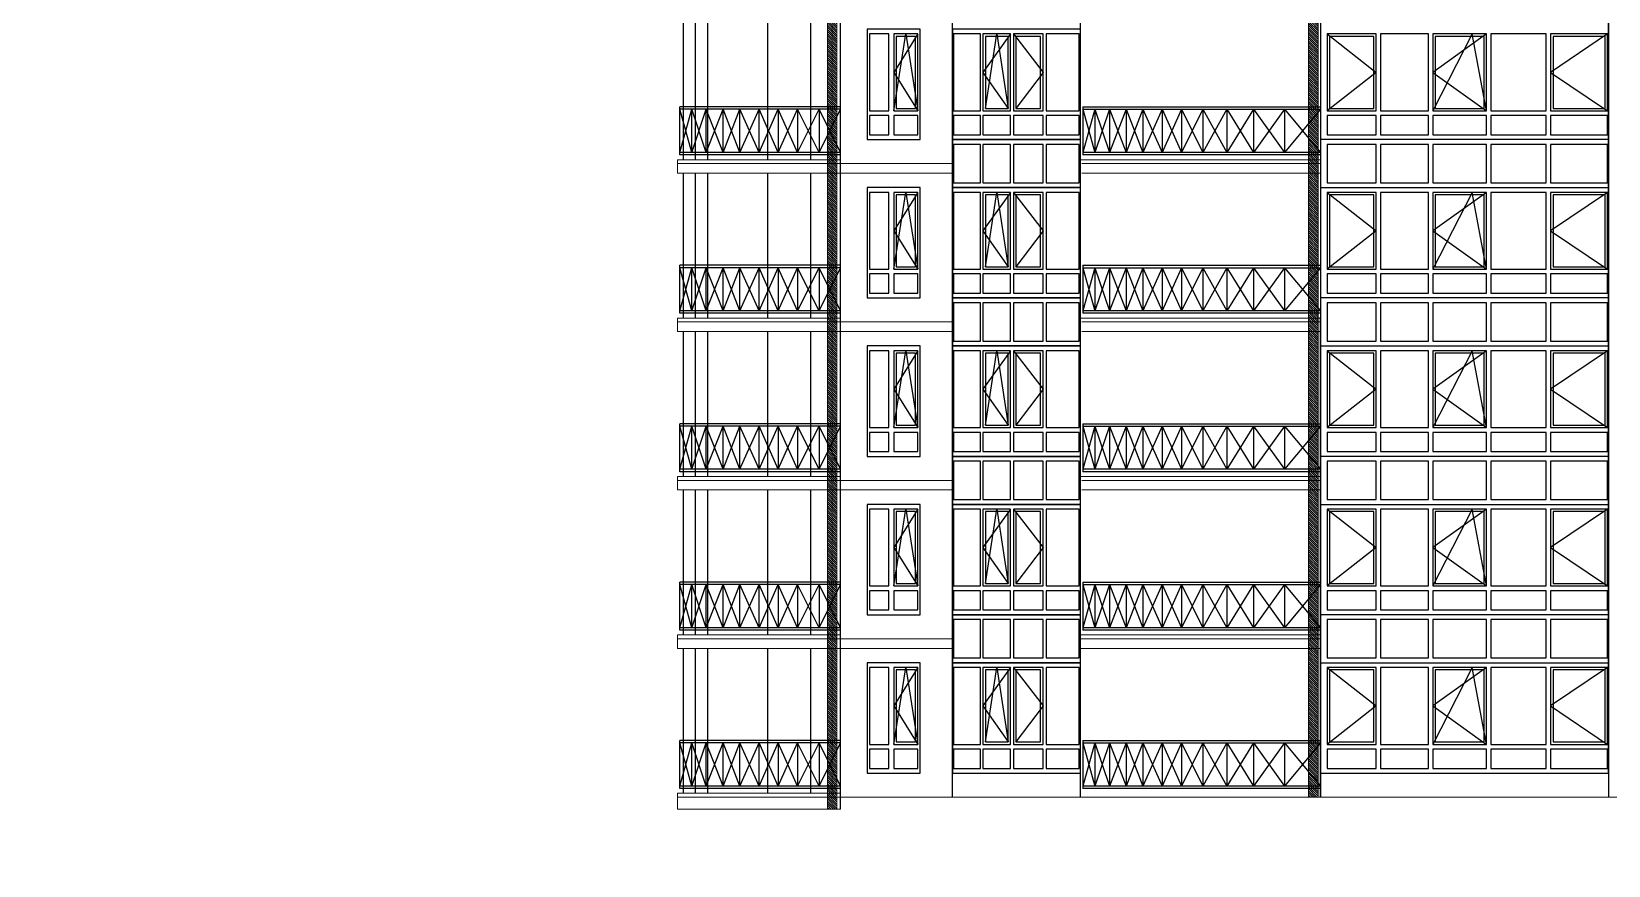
# Model space of a CAD drawing. Header units: inches. Extents: x -634 to 3638, y -6930911 to 5552.
# Drawn here: x 1374.98 to 1409.28, y 3473.01 to 3491.15 of the extents above; entities that cross this region are included whole.
import ezdxf

# ---------------------------------------------------------------- set-up
doc = ezdxf.new("R2010")
doc.units = ezdxf.units.IN
doc.header["$MEASUREMENT"] = 0
doc.linetypes.add('DASHED2', pattern=[9.525, 6.35, -3.175])
doc.layers.add('ELEV', color=134, linetype='Continuous', lineweight=18)
doc.layers.add('WALL_1', color=11, linetype='Continuous', lineweight=15)
for name, color, linetype in [('OGRAJDENIYE', 255, 'Continuous'), ('Okno', 150, 'Continuous'), ('WALL', 243, 'Continuous')]:
    doc.layers.add(name, color=color, linetype=linetype)
pattern_1 = [(135, (1559.49005, 3366.229043), (0.023439284, 0.023439284), [])]

msp = doc.modelspace()

# ---------------------------------------------------------------- hatches: boundary and pattern name
at = {"layer": 'ELEV', "linetype": 'Continuous'}
h = msp.add_hatch(dxfattribs=at)
h.set_pattern_fill('ANSI31', color=256, scale=0.01044, style=0)
h.set_pattern_definition([(45, (1262.311104, 3366.587935), (-0.02343928418428, 0.02343928418428), [])])
edge = h.paths.add_edge_path()
edge.add_ellipse((1445.78234, 3471.96182), major_axis=(0, 6932302.83262), ratio=0.00000001506, start_angle=89.999976115149, end_angle=270.000023884851)
edge.add_line((1445.67794, 3474.85168), (1445.67794, 3528.48347))
edge.add_line((1445.67794, 3528.48347), (1445.88675, 3528.48347))
edge.add_line((1445.88675, 3528.48347), (1445.88675, 3474.85168))
h = msp.add_hatch(dxfattribs=at)
h.set_pattern_fill('ANSI31', color=256, scale=0.01044, angle=180, style=0)
h.set_pattern_definition(pattern_1)
edge = h.paths.add_edge_path()
edge.add_line((1394.95169, 3523.10427), (1392.49852, 3522.56287))
edge.add_line((1392.49852, 3522.56287), (1392.49852, 3474.23178))
edge.add_line((1392.49852, 3474.23178), (1392.28971, 3474.23178))
edge.add_line((1392.28971, 3474.23178), (1392.28971, 3522.74717))
edge.add_line((1392.28971, 3522.74717), (1394.74289, 3523.28857))
h = msp.add_hatch(dxfattribs=at)
h.set_pattern_fill('ANSI31', color=256, scale=0.01044, angle=180, style=0)
h.set_pattern_definition(pattern_1)
h.paths.add_polyline_path([(1403.87613, 3522.86338), (1402.96474, 3522.57442), (1402.96474, 3474.49279), (1402.75593, 3474.49279), (1402.75593, 3522.72727), (1403.66732, 3523.01622)])

# ---------------------------------------------------------------- linework, layer by layer
at = {"layer": 'ELEV', "linetype": 'Continuous', "flags": 128}
for points in [[(1392.28971, 3474.23178, 0.02088, 0.02088, 0), (1392.28971, 3522.74717, 0, 0, 0)], [(1402.75593, 3522.72727, 0.02088, 0.02088, 0), (1402.75593, 3474.49279, 0, 0, 0)], [(1402.96474, 3522.57442, 0.02088, 0.02088, 0), (1402.96474, 3474.49279, 0, 0, 0)]]:
    msp.add_lwpolyline(points, format="xyseb", dxfattribs=at)
at = {"layer": 'ELEV', "linetype": 'Continuous', "const_width": 0.02088, "flags": 128}
msp.add_lwpolyline([(1392.49852, 3474.23178), (1392.49852, 3522.56287)], dxfattribs=at)
at = {"layer": 'OGRAJDENIYE', "color": 7, "linetype": 'Continuous'}
for p, q in [((1392.57787, 3489.50603), (1389.08043, 3489.50603)), ((1389.08043, 3488.462), (1389.08043, 3489.50603)), ((1392.57787, 3489.45383), (1389.08043, 3489.45383)), ((1389.34134, 3488.5142), (1389.08043, 3489.45383)), ((1389.08043, 3488.5142), (1389.34134, 3489.45383)), ((1389.65455, 3488.5142), (1389.34134, 3489.45383)), ((1389.34134, 3488.5142), (1389.65455, 3489.45383)), ((1389.34134, 3488.5142), (1389.34134, 3489.45383)), ((1390.01996, 3488.5142), (1389.65455, 3489.45383)), ((1389.65455, 3488.5142), (1390.01996, 3489.45383)), ((1389.65455, 3488.5142), (1389.65455, 3489.45383)), ((1390.38537, 3488.5142), (1390.01996, 3489.45383)), ((1390.01996, 3488.5142), (1390.38537, 3489.45383)), ((1390.01996, 3488.5142), (1390.01996, 3489.45383)), ((1390.80299, 3488.5142), (1390.38537, 3489.45383)), ((1390.38537, 3488.5142), (1390.80299, 3489.45383)), ((1390.38537, 3488.5142), (1390.38537, 3489.45383)), ((1391.2206, 3488.5142), (1390.80299, 3489.45383)), ((1390.80299, 3488.5142), (1391.2206, 3489.45383)), ((1390.80299, 3488.5142), (1390.80299, 3489.45383)), ((1391.63822, 3488.5142), (1391.2206, 3489.45383)), ((1391.2206, 3488.5142), (1391.63822, 3489.45383)), ((1391.2206, 3489.45383), (1391.2206, 3488.5142)), ((1392.10803, 3488.5142), (1391.63822, 3489.45383)), ((1391.63822, 3488.5142), (1392.10803, 3489.45383)), ((1391.63822, 3489.45383), (1391.63822, 3488.5142)), ((1392.10803, 3489.45383), (1392.10803, 3488.5142)), ((1392.10803, 3488.5142), (1392.57787, 3489.45383)), ((1392.57787, 3488.5142), (1392.10803, 3489.45383)), ((1392.57787, 3488.5142), (1389.08043, 3488.5142)), ((1392.57787, 3488.462), (1389.08043, 3488.462)), ((1392.57787, 3486.06071), (1389.08043, 3486.06071)), ((1389.08043, 3485.01668), (1389.08043, 3486.06071)), ((1392.57787, 3486.00851), (1389.08043, 3486.00851)), ((1389.34134, 3485.06888), (1389.08043, 3486.00851)), ((1389.08043, 3485.06888), (1389.34134, 3486.00851)), ((1389.65455, 3485.06888), (1389.34134, 3486.00851)), ((1389.34134, 3485.06888), (1389.65455, 3486.00851)), ((1389.34134, 3485.06888), (1389.34134, 3486.00851)), ((1390.01996, 3485.06888), (1389.65455, 3486.00851)), ((1389.65455, 3485.06888), (1390.01996, 3486.00851)), ((1389.65455, 3485.06888), (1389.65455, 3486.00851)), ((1390.38537, 3485.06888), (1390.01996, 3486.00851)), ((1390.01996, 3485.06888), (1390.38537, 3486.00851)), ((1390.01996, 3485.06888), (1390.01996, 3486.00851)), ((1390.80299, 3485.06888), (1390.38537, 3486.00851)), ((1390.38537, 3485.06888), (1390.80299, 3486.00851)), ((1390.38537, 3485.06888), (1390.38537, 3486.00851)), ((1391.2206, 3485.06888), (1390.80299, 3486.00851)), ((1390.80299, 3485.06888), (1391.2206, 3486.00851)), ((1390.80299, 3485.06888), (1390.80299, 3486.00851)), ((1391.63822, 3485.06888), (1391.2206, 3486.00851)), ((1391.2206, 3485.06888), (1391.63822, 3486.00851)), ((1391.2206, 3486.00851), (1391.2206, 3485.06888)), ((1392.10803, 3485.06888), (1391.63822, 3486.00851)), ((1391.63822, 3485.06888), (1392.10803, 3486.00851)), ((1391.63822, 3486.00851), (1391.63822, 3485.06888)), ((1392.10803, 3486.00851), (1392.10803, 3485.06888)), ((1392.10803, 3485.06888), (1392.57787, 3486.00851)), ((1392.57787, 3485.06888), (1392.10803, 3486.00851)), ((1392.57787, 3485.06888), (1389.08043, 3485.06888)), ((1392.57787, 3485.01668), (1389.08043, 3485.01668)), ((1392.57787, 3482.61539), (1389.08043, 3482.61539)), ((1389.08043, 3481.57136), (1389.08043, 3482.61539)), ((1392.57787, 3482.56319), (1389.08043, 3482.56319)), ((1389.34134, 3481.62356), (1389.08043, 3482.56319)), ((1389.08043, 3481.62356), (1389.34134, 3482.56319)), ((1389.65455, 3481.62356), (1389.34134, 3482.56319)), ((1389.34134, 3481.62356), (1389.65455, 3482.56319)), ((1389.34134, 3481.62356), (1389.34134, 3482.56319)), ((1390.01996, 3481.62356), (1389.65455, 3482.56319)), ((1389.65455, 3481.62356), (1390.01996, 3482.56319)), ((1389.65455, 3481.62356), (1389.65455, 3482.56319)), ((1390.38537, 3481.62356), (1390.01996, 3482.56319)), ((1390.01996, 3481.62356), (1390.38537, 3482.56319)), ((1390.01996, 3481.62356), (1390.01996, 3482.56319)), ((1390.80299, 3481.62356), (1390.38537, 3482.56319)), ((1390.38537, 3481.62356), (1390.80299, 3482.56319)), ((1390.38537, 3481.62356), (1390.38537, 3482.56319)), ((1391.2206, 3481.62356), (1390.80299, 3482.56319)), ((1390.80299, 3481.62356), (1391.2206, 3482.56319)), ((1390.80299, 3481.62356), (1390.80299, 3482.56319)), ((1391.63822, 3481.62356), (1391.2206, 3482.56319)), ((1391.2206, 3481.62356), (1391.63822, 3482.56319)), ((1391.2206, 3482.56319), (1391.2206, 3481.62356)), ((1392.10803, 3481.62356), (1391.63822, 3482.56319)), ((1391.63822, 3481.62356), (1392.10803, 3482.56319)), ((1391.63822, 3482.56319), (1391.63822, 3481.62356)), ((1392.10803, 3482.56319), (1392.10803, 3481.62356)), ((1392.10803, 3481.62356), (1392.57787, 3482.56319)), ((1392.57787, 3481.62356), (1392.10803, 3482.56319)), ((1392.57787, 3481.62356), (1389.08043, 3481.62356)), ((1392.57787, 3481.57136), (1389.08043, 3481.57136)), ((1392.57787, 3479.17007), (1389.08043, 3479.17007)), ((1389.08043, 3478.12604), (1389.08043, 3479.17007)), ((1392.57787, 3479.11787), (1389.08043, 3479.11787)), ((1389.34134, 3478.17824), (1389.08043, 3479.11787)), ((1389.08043, 3478.17824), (1389.34134, 3479.11787)), ((1389.65455, 3478.17824), (1389.34134, 3479.11787)), ((1389.34134, 3478.17824), (1389.65455, 3479.11787)), ((1389.34134, 3478.17824), (1389.34134, 3479.11787)), ((1390.01996, 3478.17824), (1389.65455, 3479.11787)), ((1389.65455, 3478.17824), (1390.01996, 3479.11787)), ((1389.65455, 3478.17824), (1389.65455, 3479.11787)), ((1390.38537, 3478.17824), (1390.01996, 3479.11787)), ((1390.01996, 3478.17824), (1390.38537, 3479.11787)), ((1390.01996, 3478.17824), (1390.01996, 3479.11787)), ((1390.80299, 3478.17824), (1390.38537, 3479.11787)), ((1390.38537, 3478.17824), (1390.80299, 3479.11787)), ((1390.38537, 3478.17824), (1390.38537, 3479.11787)), ((1391.2206, 3478.17824), (1390.80299, 3479.11787)), ((1390.80299, 3478.17824), (1391.2206, 3479.11787)), ((1390.80299, 3478.17824), (1390.80299, 3479.11787)), ((1391.63822, 3478.17824), (1391.2206, 3479.11787)), ((1391.2206, 3478.17824), (1391.63822, 3479.11787)), ((1391.2206, 3479.11787), (1391.2206, 3478.17824)), ((1392.10803, 3478.17824), (1391.63822, 3479.11787)), ((1391.63822, 3478.17824), (1392.10803, 3479.11787)), ((1391.63822, 3479.11787), (1391.63822, 3478.17824)), ((1392.10803, 3479.11787), (1392.10803, 3478.17824)), ((1392.10803, 3478.17824), (1392.57787, 3479.11787)), ((1392.57787, 3478.17824), (1392.10803, 3479.11787)), ((1392.57787, 3478.17824), (1389.08043, 3478.17824)), ((1392.57787, 3478.12604), (1389.08043, 3478.12604)), ((1392.57787, 3475.72475), (1389.08043, 3475.72475)), ((1389.08043, 3474.68072), (1389.08043, 3475.72475)), ((1392.57787, 3475.67255), (1389.08043, 3475.67255)), ((1389.34134, 3474.73292), (1389.08043, 3475.67255)), ((1389.08043, 3474.73292), (1389.34134, 3475.67255)), ((1389.65455, 3474.73292), (1389.34134, 3475.67255)), ((1389.34134, 3474.73292), (1389.65455, 3475.67255)), ((1389.34134, 3474.73292), (1389.34134, 3475.67255)), ((1390.01996, 3474.73292), (1389.65455, 3475.67255)), ((1389.65455, 3474.73292), (1390.01996, 3475.67255)), ((1389.65455, 3474.73292), (1389.65455, 3475.67255)), ((1390.38537, 3474.73292), (1390.01996, 3475.67255)), ((1390.01996, 3474.73292), (1390.38537, 3475.67255)), ((1390.01996, 3474.73292), (1390.01996, 3475.67255)), ((1390.80299, 3474.73292), (1390.38537, 3475.67255)), ((1390.38537, 3474.73292), (1390.80299, 3475.67255)), ((1390.38537, 3474.73292), (1390.38537, 3475.67255)), ((1391.2206, 3474.73292), (1390.80299, 3475.67255)), ((1390.80299, 3474.73292), (1391.2206, 3475.67255)), ((1390.80299, 3474.73292), (1390.80299, 3475.67255)), ((1391.63822, 3474.73292), (1391.2206, 3475.67255)), ((1391.2206, 3474.73292), (1391.63822, 3475.67255)), ((1391.2206, 3475.67255), (1391.2206, 3474.73292)), ((1392.10803, 3474.73292), (1391.63822, 3475.67255)), ((1391.63822, 3474.73292), (1392.10803, 3475.67255)), ((1391.63822, 3475.67255), (1391.63822, 3474.73292)), ((1392.10803, 3475.67255), (1392.10803, 3474.73292)), ((1392.10803, 3474.73292), (1392.57787, 3475.67255)), ((1392.57787, 3474.73292), (1392.10803, 3475.67255)), ((1392.57787, 3474.73292), (1389.08043, 3474.73292)), ((1392.57787, 3474.68072), (1389.08043, 3474.68072))]:
    msp.add_line(p, q, dxfattribs=at)
at = {"layer": 'OGRAJDENIYE', "color": 7}
for p, q in [((1397.85026, 3489.50603), (1403.01824, 3489.50603)), ((1397.85026, 3489.50603), (1397.85026, 3488.462)), ((1397.85026, 3489.45383), (1403.01824, 3489.45383)), ((1397.85026, 3489.45383), (1398.11127, 3488.5142)), ((1398.11127, 3489.45383), (1397.85026, 3488.5142)), ((1398.11127, 3489.45383), (1398.11127, 3488.5142)), ((1398.11127, 3489.45383), (1398.42448, 3488.5142)), ((1398.42448, 3489.45383), (1398.11127, 3488.5142)), ((1398.42448, 3489.45383), (1398.42448, 3488.52233)), ((1398.42448, 3489.45383), (1398.78989, 3488.5142)), ((1398.78989, 3489.45383), (1398.42448, 3488.5142)), ((1398.78989, 3489.45383), (1398.78989, 3488.5142)), ((1398.78989, 3489.45383), (1399.1553, 3488.5142)), ((1399.1553, 3489.45383), (1398.78989, 3488.5142)), ((1399.1553, 3489.45383), (1399.1553, 3488.5142)), ((1399.1553, 3489.45383), (1399.57292, 3488.5142)), ((1399.57292, 3489.45383), (1399.1553, 3488.5142)), ((1399.57292, 3489.45383), (1399.57292, 3488.5142)), ((1399.57292, 3489.45383), (1399.99053, 3488.51437)), ((1399.99053, 3489.45383), (1399.57292, 3488.5142)), ((1400.46035, 3489.45383), (1399.99036, 3488.51477)), ((1399.99053, 3489.45383), (1399.99053, 3488.5142)), ((1399.99053, 3489.45383), (1400.46035, 3488.5142)), ((1400.46035, 3489.45383), (1400.46035, 3488.5142)), ((1400.46035, 3489.45383), (1400.98237, 3488.5142)), ((1400.98237, 3489.45383), (1400.46035, 3488.5142)), ((1400.98236, 3489.45381), (1401.55659, 3488.5142)), ((1400.98237, 3489.45383), (1400.98237, 3488.5142)), ((1401.55659, 3489.45383), (1400.98237, 3488.5142)), ((1401.55659, 3489.45383), (1401.55659, 3488.5142)), ((1401.55659, 3489.45383), (1402.23521, 3488.5142)), ((1402.23521, 3489.45383), (1401.55659, 3488.5142)), ((1402.23521, 3489.45383), (1402.23521, 3488.5142)), ((1402.23521, 3489.45383), (1403.01824, 3488.5142)), ((1403.01824, 3489.45383), (1402.23521, 3488.5142)), ((1403.01824, 3488.5142), (1397.85026, 3488.5142)), ((1403.01824, 3488.462), (1397.85026, 3488.462)), ((1397.85026, 3486.06071), (1403.01824, 3486.06071)), ((1397.85026, 3486.06071), (1397.85026, 3485.01668)), ((1397.85026, 3486.00851), (1403.01824, 3486.00851)), ((1397.85026, 3486.00851), (1398.11127, 3485.06888)), ((1398.11127, 3486.00851), (1397.85026, 3485.06888)), ((1398.11127, 3486.00851), (1398.11127, 3485.06888)), ((1398.11127, 3486.00851), (1398.42448, 3485.06888)), ((1398.42448, 3486.00851), (1398.11127, 3485.06888)), ((1398.42448, 3486.00851), (1398.42448, 3485.07701)), ((1398.42448, 3486.00851), (1398.78989, 3485.06888)), ((1398.78989, 3486.00851), (1398.42448, 3485.06888)), ((1398.78989, 3486.00851), (1398.78989, 3485.06888)), ((1398.78989, 3486.00851), (1399.1553, 3485.06888)), ((1399.1553, 3486.00851), (1398.78989, 3485.06888)), ((1399.1553, 3486.00851), (1399.1553, 3485.06888)), ((1399.1553, 3486.00851), (1399.57292, 3485.06888)), ((1399.57292, 3486.00851), (1399.1553, 3485.06888)), ((1399.57292, 3486.00851), (1399.57292, 3485.06888)), ((1399.57292, 3486.00851), (1399.99053, 3485.06905)), ((1399.99053, 3486.00851), (1399.57292, 3485.06888)), ((1400.46035, 3486.00851), (1399.99036, 3485.06945)), ((1399.99053, 3486.00851), (1399.99053, 3485.06888)), ((1399.99053, 3486.00851), (1400.46035, 3485.06888)), ((1400.46035, 3486.00851), (1400.46035, 3485.06888)), ((1400.46035, 3486.00851), (1400.98237, 3485.06888)), ((1400.98237, 3486.00851), (1400.46035, 3485.06888)), ((1400.98236, 3486.00849), (1401.55659, 3485.06888)), ((1400.98237, 3486.00851), (1400.98237, 3485.06888)), ((1401.55659, 3486.00851), (1400.98237, 3485.06888)), ((1401.55659, 3486.00851), (1401.55659, 3485.06888)), ((1401.55659, 3486.00851), (1402.23521, 3485.06888)), ((1402.23521, 3486.00851), (1401.55659, 3485.06888)), ((1402.23521, 3486.00851), (1402.23521, 3485.06888)), ((1402.23521, 3486.00851), (1403.01824, 3485.06888)), ((1403.01824, 3486.00851), (1402.23521, 3485.06888)), ((1403.01824, 3485.06888), (1397.85026, 3485.06888)), ((1403.01824, 3485.01668), (1397.85026, 3485.01668)), ((1397.85026, 3482.61539), (1403.01824, 3482.61539)), ((1397.85026, 3482.61539), (1397.85026, 3481.57136)), ((1397.85026, 3482.56319), (1403.01824, 3482.56319)), ((1397.85026, 3482.56319), (1398.11127, 3481.62356)), ((1398.11127, 3482.56319), (1397.85026, 3481.62356)), ((1398.11127, 3482.56319), (1398.11127, 3481.62356)), ((1398.11127, 3482.56319), (1398.42448, 3481.62356)), ((1398.42448, 3482.56319), (1398.11127, 3481.62356)), ((1398.42448, 3482.56319), (1398.42448, 3481.63169)), ((1398.42448, 3482.56319), (1398.78989, 3481.62356)), ((1398.78989, 3482.56319), (1398.42448, 3481.62356)), ((1398.78989, 3482.56319), (1398.78989, 3481.62356)), ((1398.78989, 3482.56319), (1399.1553, 3481.62356)), ((1399.1553, 3482.56319), (1398.78989, 3481.62356)), ((1399.1553, 3482.56319), (1399.1553, 3481.62356)), ((1399.1553, 3482.56319), (1399.57292, 3481.62356)), ((1399.57292, 3482.56319), (1399.1553, 3481.62356)), ((1399.57292, 3482.56319), (1399.57292, 3481.62356)), ((1399.57292, 3482.56319), (1399.99053, 3481.62373)), ((1399.99053, 3482.56319), (1399.57292, 3481.62356)), ((1400.46035, 3482.56319), (1399.99036, 3481.62413)), ((1399.99053, 3482.56319), (1399.99053, 3481.62356)), ((1399.99053, 3482.56319), (1400.46035, 3481.62356)), ((1400.46035, 3482.56319), (1400.46035, 3481.62356)), ((1400.46035, 3482.56319), (1400.98237, 3481.62356)), ((1400.98237, 3482.56319), (1400.46035, 3481.62356)), ((1400.98236, 3482.56317), (1401.55659, 3481.62356)), ((1400.98237, 3482.56319), (1400.98237, 3481.62356)), ((1401.55659, 3482.56319), (1400.98237, 3481.62356)), ((1401.55659, 3482.56319), (1401.55659, 3481.62356)), ((1401.55659, 3482.56319), (1402.23521, 3481.62356)), ((1402.23521, 3482.56319), (1401.55659, 3481.62356)), ((1402.23521, 3482.56319), (1402.23521, 3481.62356)), ((1402.23521, 3482.56319), (1403.01824, 3481.62356)), ((1403.01824, 3482.56319), (1402.23521, 3481.62356)), ((1403.01824, 3481.62356), (1397.85026, 3481.62356)), ((1403.01824, 3481.57136), (1397.85026, 3481.57136)), ((1397.85026, 3479.17007), (1403.01824, 3479.17007)), ((1397.85026, 3479.17007), (1397.85026, 3478.12604)), ((1397.85026, 3479.11787), (1403.01824, 3479.11787)), ((1397.85026, 3479.11787), (1398.11127, 3478.17824)), ((1398.11127, 3479.11787), (1397.85026, 3478.17824)), ((1398.11127, 3479.11787), (1398.11127, 3478.17824)), ((1398.11127, 3479.11787), (1398.42448, 3478.17824)), ((1398.42448, 3479.11787), (1398.11127, 3478.17824)), ((1398.42448, 3479.11787), (1398.42448, 3478.18637)), ((1398.42448, 3479.11787), (1398.78989, 3478.17824)), ((1398.78989, 3479.11787), (1398.42448, 3478.17824)), ((1398.78989, 3479.11787), (1398.78989, 3478.17824)), ((1398.78989, 3479.11787), (1399.1553, 3478.17824)), ((1399.1553, 3479.11787), (1398.78989, 3478.17824)), ((1399.1553, 3479.11787), (1399.1553, 3478.17824)), ((1399.1553, 3479.11787), (1399.57292, 3478.17824)), ((1399.57292, 3479.11787), (1399.1553, 3478.17824)), ((1399.57292, 3479.11787), (1399.57292, 3478.17824)), ((1399.57292, 3479.11787), (1399.99053, 3478.17841)), ((1399.99053, 3479.11787), (1399.57292, 3478.17824)), ((1400.46035, 3479.11787), (1399.99036, 3478.17881)), ((1399.99053, 3479.11787), (1399.99053, 3478.17824)), ((1399.99053, 3479.11787), (1400.46035, 3478.17824)), ((1400.46035, 3479.11787), (1400.46035, 3478.17824)), ((1400.46035, 3479.11787), (1400.98237, 3478.17824)), ((1400.98237, 3479.11787), (1400.46035, 3478.17824)), ((1400.98236, 3479.11785), (1401.55659, 3478.17824)), ((1400.98237, 3479.11787), (1400.98237, 3478.17824)), ((1401.55659, 3479.11787), (1400.98237, 3478.17824)), ((1401.55659, 3479.11787), (1401.55659, 3478.17824)), ((1401.55659, 3479.11787), (1402.23521, 3478.17824)), ((1402.23521, 3479.11787), (1401.55659, 3478.17824)), ((1402.23521, 3479.11787), (1402.23521, 3478.17824)), ((1402.23521, 3479.11787), (1403.01824, 3478.17824)), ((1403.01824, 3479.11787), (1402.23521, 3478.17824)), ((1403.01824, 3478.17824), (1397.85026, 3478.17824)), ((1403.01824, 3478.12604), (1397.85026, 3478.12604)), ((1397.85026, 3475.72475), (1403.01824, 3475.72475)), ((1397.85026, 3475.72475), (1397.85026, 3474.68072)), ((1397.85026, 3475.67255), (1403.01824, 3475.67255)), ((1397.85026, 3475.67255), (1398.11127, 3474.73292)), ((1398.11127, 3475.67255), (1397.85026, 3474.73292)), ((1398.11127, 3475.67255), (1398.11127, 3474.73292)), ((1398.11127, 3475.67255), (1398.42448, 3474.73292)), ((1398.42448, 3475.67255), (1398.11127, 3474.73292)), ((1398.42448, 3475.67255), (1398.42448, 3474.74105)), ((1398.42448, 3475.67255), (1398.78989, 3474.73292)), ((1398.78989, 3475.67255), (1398.42448, 3474.73292)), ((1398.78989, 3475.67255), (1398.78989, 3474.73292)), ((1398.78989, 3475.67255), (1399.1553, 3474.73292)), ((1399.1553, 3475.67255), (1398.78989, 3474.73292)), ((1399.1553, 3475.67255), (1399.1553, 3474.73292)), ((1399.1553, 3475.67255), (1399.57292, 3474.73292)), ((1399.57292, 3475.67255), (1399.1553, 3474.73292)), ((1399.57292, 3475.67255), (1399.57292, 3474.73292)), ((1399.57292, 3475.67255), (1399.99053, 3474.73309)), ((1399.99053, 3475.67255), (1399.57292, 3474.73292)), ((1400.46035, 3475.67255), (1399.99036, 3474.73349)), ((1399.99053, 3475.67255), (1399.99053, 3474.73292)), ((1399.99053, 3475.67255), (1400.46035, 3474.73292)), ((1400.46035, 3475.67255), (1400.46035, 3474.73292)), ((1400.46035, 3475.67255), (1400.98237, 3474.73292)), ((1400.98237, 3475.67255), (1400.46035, 3474.73292)), ((1400.98236, 3475.67253), (1401.55659, 3474.73292)), ((1400.98237, 3475.67255), (1400.98237, 3474.73292)), ((1401.55659, 3475.67255), (1400.98237, 3474.73292)), ((1401.55659, 3475.67255), (1401.55659, 3474.73292)), ((1401.55659, 3475.67255), (1402.23521, 3474.73292)), ((1402.23521, 3475.67255), (1401.55659, 3474.73292)), ((1402.23521, 3475.67255), (1402.23521, 3474.73292)), ((1402.23521, 3475.67255), (1403.01824, 3474.73292)), ((1403.01824, 3475.67255), (1402.23521, 3474.73292)), ((1403.01824, 3474.73292), (1397.85026, 3474.73292)), ((1403.01824, 3474.68072), (1397.85026, 3474.68072))]:
    msp.add_line(p, q, dxfattribs=at)
at = {"layer": 'Okno', "color": 7, "linetype": 'DASHED2', "ltscale": 0.4}
for p, q in [((1393.73153, 3489.42251), (1393.99515, 3491.09297)), ((1394.25877, 3491.09297), (1393.73153, 3490.25774)), ((1393.99515, 3491.09297), (1394.25877, 3489.42251)), ((1396.27597, 3491.09297), (1395.6749, 3490.25774)), ((1395.73026, 3489.47471), (1395.97543, 3491.09297)), ((1395.97543, 3491.09297), (1396.22061, 3489.47471)), ((1396.33691, 3491.09297), (1396.98099, 3490.25774)), ((1403.16243, 3491.09297), (1404.23126, 3490.25774)), ((1406.31614, 3491.09297), (1405.46125, 3489.42251)), ((1406.62793, 3491.09297), (1405.46125, 3490.25774)), ((1406.62793, 3489.42251), (1406.31614, 3491.09297)), ((1409.26045, 3491.09297), (1408.02377, 3490.25774)), ((1393.73153, 3490.25774), (1394.25877, 3489.42251)), ((1395.6749, 3490.25774), (1396.22061, 3489.47471)), ((1396.98099, 3490.25774), (1396.38911, 3489.47471)), ((1404.23126, 3490.25774), (1403.16243, 3489.42251)), ((1405.46125, 3490.25774), (1406.62793, 3489.42251)), ((1408.02377, 3490.25774), (1409.26045, 3489.42251)), ((1393.73153, 3485.97719), (1393.99515, 3487.64765)), ((1394.25877, 3487.64765), (1393.73153, 3486.81242)), ((1393.99515, 3487.64765), (1394.25877, 3485.97719)), ((1396.27597, 3487.64765), (1395.6749, 3486.81242)), ((1395.73026, 3486.02939), (1395.97543, 3487.64765)), ((1395.97543, 3487.64765), (1396.22061, 3486.02939)), ((1396.33691, 3487.64765), (1396.98099, 3486.81242)), ((1403.16243, 3487.64765), (1404.23126, 3486.81242)), ((1406.31614, 3487.64765), (1405.46125, 3485.97719)), ((1406.62793, 3487.64765), (1405.46125, 3486.81242)), ((1406.62793, 3485.97719), (1406.31614, 3487.64765)), ((1409.26045, 3487.64765), (1408.02377, 3486.81242)), ((1393.73153, 3486.81242), (1394.25877, 3485.97719)), ((1395.6749, 3486.81242), (1396.22061, 3486.02939)), ((1396.98099, 3486.81242), (1396.38911, 3486.02939)), ((1404.23126, 3486.81242), (1403.16243, 3485.97719)), ((1405.46125, 3486.81242), (1406.62793, 3485.97719)), ((1408.02377, 3486.81242), (1409.26045, 3485.97719)), ((1393.73153, 3482.53187), (1393.99515, 3484.20233)), ((1394.25877, 3484.20233), (1393.73153, 3483.3671)), ((1393.99515, 3484.20233), (1394.25877, 3482.53187)), ((1396.27597, 3484.20233), (1395.6749, 3483.3671)), ((1395.73026, 3482.58407), (1395.97543, 3484.20233)), ((1395.97543, 3484.20233), (1396.22061, 3482.58407)), ((1396.33691, 3484.20233), (1396.98099, 3483.3671)), ((1403.16243, 3484.20233), (1404.23126, 3483.3671)), ((1406.31614, 3484.20233), (1405.46125, 3482.53187)), ((1406.62793, 3484.20233), (1405.46125, 3483.3671)), ((1406.62793, 3482.53187), (1406.31614, 3484.20233)), ((1409.26045, 3484.20233), (1408.02377, 3483.3671)), ((1393.73153, 3483.3671), (1394.25877, 3482.53187)), ((1395.6749, 3483.3671), (1396.22061, 3482.58407)), ((1396.98099, 3483.3671), (1396.38911, 3482.58407)), ((1404.23126, 3483.3671), (1403.16243, 3482.53187)), ((1405.46125, 3483.3671), (1406.62793, 3482.53187)), ((1408.02377, 3483.3671), (1409.26045, 3482.53187)), ((1393.73153, 3479.08655), (1393.99515, 3480.75701)), ((1394.25877, 3480.75701), (1393.73153, 3479.92178)), ((1393.99515, 3480.75701), (1394.25877, 3479.08655)), ((1396.27597, 3480.75701), (1395.6749, 3479.92178)), ((1395.73026, 3479.13875), (1395.97543, 3480.75701)), ((1395.97543, 3480.75701), (1396.22061, 3479.13875)), ((1396.33691, 3480.75701), (1396.98099, 3479.92178)), ((1403.16243, 3480.75701), (1404.23126, 3479.92178)), ((1406.31614, 3480.75701), (1405.46125, 3479.08655)), ((1406.62793, 3480.75701), (1405.46125, 3479.92178)), ((1406.62793, 3479.08655), (1406.31614, 3480.75701)), ((1409.26045, 3480.75701), (1408.02377, 3479.92178)), ((1393.73153, 3479.92178), (1394.25877, 3479.08655)), ((1395.6749, 3479.92178), (1396.22061, 3479.13875)), ((1396.98099, 3479.92178), (1396.38911, 3479.13875)), ((1404.23126, 3479.92178), (1403.16243, 3479.08655)), ((1405.46125, 3479.92178), (1406.62793, 3479.08655)), ((1408.02377, 3479.92178), (1409.26045, 3479.08655)), ((1393.73153, 3475.64123), (1393.99515, 3477.31169)), ((1394.25877, 3477.31169), (1393.73153, 3476.47646)), ((1393.99515, 3477.31169), (1394.25877, 3475.64123)), ((1396.27597, 3477.31169), (1395.6749, 3476.47646)), ((1395.73026, 3475.69343), (1395.97543, 3477.31169)), ((1395.97543, 3477.31169), (1396.22061, 3475.69343)), ((1396.33691, 3477.31169), (1396.98099, 3476.47646)), ((1403.16243, 3477.31169), (1404.23126, 3476.47646)), ((1406.31614, 3477.31169), (1405.46125, 3475.64123)), ((1406.62793, 3477.31169), (1405.46125, 3476.47646)), ((1406.62793, 3475.64123), (1406.31614, 3477.31169)), ((1409.26045, 3477.31169), (1408.02377, 3476.47646)), ((1393.73153, 3476.47646), (1394.25877, 3475.64123)), ((1395.6749, 3476.47646), (1396.22061, 3475.69343)), ((1396.98099, 3476.47646), (1396.38911, 3475.69343)), ((1404.23126, 3476.47646), (1403.16243, 3475.64123)), ((1405.46125, 3476.47646), (1406.62793, 3475.64123)), ((1408.02377, 3476.47646), (1409.26045, 3475.64123))]:
    msp.add_line(p, q, dxfattribs=at)
at = {"layer": 'Okno', "color": 7, "linetype": 'Continuous'}
msp.add_lwpolyline([(1409.28246, 3522.51846), (1403.01824, 3522.51846), (1403.01824, 3475.01481), (1409.28246, 3475.01481)], close=True, dxfattribs=at)
at = {"layer": 'Okno', "color": 7}
for points in [[(1394.31097, 3491.19737), (1393.15209, 3491.19737), (1393.15209, 3488.79609), (1394.31097, 3488.79609)], [(1397.79806, 3491.19737), (1395.01071, 3491.19737), (1395.01071, 3488.79609), (1397.79806, 3488.79609)], [(1393.62713, 3491.09297), (1393.2043, 3491.09297), (1393.2043, 3489.42251), (1393.62713, 3489.42251)], [(1394.25877, 3491.09297), (1393.73153, 3491.09297), (1393.73153, 3489.42251), (1394.25877, 3489.42251)], [(1394.20657, 3491.04077), (1393.78374, 3491.04077), (1393.78374, 3489.47471), (1394.20657, 3489.47471), (1394.20657, 3491.04077)], [(1395.61831, 3491.09297), (1395.03541, 3491.09297), (1395.03541, 3489.42251), (1395.61831, 3489.42251)], [(1396.27597, 3491.09297), (1395.6749, 3491.09297), (1395.6749, 3489.42251), (1396.27597, 3489.42251)], [(1396.22377, 3491.04077), (1395.7271, 3491.04077), (1395.7271, 3489.47471), (1396.22377, 3489.47471), (1396.22377, 3491.04077)], [(1396.98099, 3491.09297), (1396.33691, 3491.09297), (1396.33691, 3489.42251), (1396.98099, 3489.42251)], [(1396.92878, 3491.04077), (1396.38911, 3491.04077), (1396.38911, 3489.47471), (1396.92878, 3489.47471), (1396.92878, 3491.04077)], [(1397.76671, 3491.09297), (1397.04606, 3491.09297), (1397.04606, 3489.42251), (1397.76671, 3489.42251)], [(1404.23126, 3491.09297), (1403.16243, 3491.09297), (1403.16243, 3489.42251), (1404.23126, 3489.42251)], [(1404.17905, 3491.04077), (1403.21463, 3491.04077), (1403.21463, 3489.47471), (1404.17905, 3489.47471), (1404.17905, 3491.04077)], [(1405.36732, 3491.09297), (1404.32328, 3491.09297), (1404.32328, 3489.42251), (1405.36732, 3489.42251)], [(1406.62793, 3491.09297), (1405.46125, 3491.09297), (1405.46125, 3489.42251), (1406.62793, 3489.42251)], [(1406.57572, 3491.04077), (1405.51345, 3491.04077), (1405.51345, 3489.47471), (1406.57572, 3489.47471), (1406.57572, 3491.04077)], [(1407.92521, 3491.09297), (1406.72457, 3491.09297), (1406.72457, 3489.42251), (1407.92521, 3489.42251)], [(1409.26045, 3491.09297), (1408.02377, 3491.09297), (1408.02377, 3489.42251), (1409.26045, 3489.42251)], [(1409.20825, 3491.04077), (1408.07597, 3491.04077), (1408.07597, 3489.47471), (1409.20825, 3489.47471), (1409.20825, 3491.04077)], [(1393.62713, 3489.31811), (1393.2043, 3489.31811), (1393.2043, 3488.90049), (1393.62713, 3488.90049)], [(1394.25877, 3489.31811), (1393.73153, 3489.31811), (1393.73153, 3488.90049), (1394.25877, 3488.90049)], [(1395.61831, 3489.31811), (1395.03541, 3489.31811), (1395.03541, 3488.90049), (1395.61831, 3488.90049)], [(1396.27597, 3489.31811), (1395.6749, 3489.31811), (1395.6749, 3488.90049), (1396.27597, 3488.90049)], [(1396.98099, 3489.31811), (1396.33691, 3489.31811), (1396.33691, 3488.90049), (1396.98099, 3488.90049)], [(1397.76671, 3489.31811), (1397.04606, 3489.31811), (1397.04606, 3488.90049), (1397.76671, 3488.90049)], [(1404.23126, 3489.31811), (1403.16243, 3489.31811), (1403.16243, 3488.90049), (1404.23126, 3488.90049)], [(1405.36732, 3489.31811), (1404.32328, 3489.31811), (1404.32328, 3488.90049), (1405.36732, 3488.90049)], [(1406.62793, 3489.31811), (1405.46125, 3489.31811), (1405.46125, 3488.90049), (1406.62793, 3488.90049)], [(1407.92521, 3489.31811), (1406.72457, 3489.31811), (1406.72457, 3488.90049), (1407.92521, 3488.90049)], [(1409.26045, 3489.31811), (1408.02377, 3489.31811), (1408.02377, 3488.90049), (1409.26045, 3488.90049)], [(1397.79806, 3488.79609), (1395.01071, 3488.79609), (1395.01071, 3487.75205), (1397.79806, 3487.75205)], [(1395.61831, 3488.69169), (1395.03541, 3488.69169), (1395.03541, 3487.85646), (1395.61831, 3487.85646)], [(1396.27597, 3488.69169), (1395.6749, 3488.69169), (1395.6749, 3487.85646), (1396.27597, 3487.85646)], [(1396.98099, 3488.69169), (1396.33691, 3488.69169), (1396.33691, 3487.85646), (1396.98099, 3487.85646)], [(1397.76671, 3488.69169), (1397.04606, 3488.69169), (1397.04606, 3487.85646), (1397.76671, 3487.85646)], [(1404.23126, 3488.69169), (1403.16243, 3488.69169), (1403.16243, 3487.85646), (1404.23126, 3487.85646)], [(1405.36732, 3488.69169), (1404.32328, 3488.69169), (1404.32328, 3487.85646), (1405.36732, 3487.85646)], [(1406.62793, 3488.69169), (1405.46125, 3488.69169), (1405.46125, 3487.85646), (1406.62793, 3487.85646)], [(1407.92521, 3488.69169), (1406.72457, 3488.69169), (1406.72457, 3487.85646), (1407.92521, 3487.85646)], [(1409.26045, 3488.69169), (1408.02377, 3488.69169), (1408.02377, 3487.85646), (1409.26045, 3487.85646)], [(1394.31097, 3487.75205), (1393.15209, 3487.75205), (1393.15209, 3485.35077), (1394.31097, 3485.35077)], [(1397.79806, 3487.75205), (1395.01071, 3487.75205), (1395.01071, 3485.35077), (1397.79806, 3485.35077)], [(1393.62713, 3487.64765), (1393.2043, 3487.64765), (1393.2043, 3485.97719), (1393.62713, 3485.97719)], [(1394.25877, 3487.64765), (1393.73153, 3487.64765), (1393.73153, 3485.97719), (1394.25877, 3485.97719)], [(1394.20657, 3487.59545), (1393.78374, 3487.59545), (1393.78374, 3486.02939), (1394.20657, 3486.02939), (1394.20657, 3487.59545)], [(1395.61831, 3487.64765), (1395.03541, 3487.64765), (1395.03541, 3485.97719), (1395.61831, 3485.97719)], [(1396.27597, 3487.64765), (1395.6749, 3487.64765), (1395.6749, 3485.97719), (1396.27597, 3485.97719)], [(1396.22377, 3487.59545), (1395.7271, 3487.59545), (1395.7271, 3486.02939), (1396.22377, 3486.02939), (1396.22377, 3487.59545)], [(1396.98099, 3487.64765), (1396.33691, 3487.64765), (1396.33691, 3485.97719), (1396.98099, 3485.97719)], [(1396.92878, 3487.59545), (1396.38911, 3487.59545), (1396.38911, 3486.02939), (1396.92878, 3486.02939), (1396.92878, 3487.59545)], [(1397.76671, 3487.64765), (1397.04606, 3487.64765), (1397.04606, 3485.97719), (1397.76671, 3485.97719)], [(1404.23126, 3487.64765), (1403.16243, 3487.64765), (1403.16243, 3485.97719), (1404.23126, 3485.97719)], [(1404.17905, 3487.59545), (1403.21463, 3487.59545), (1403.21463, 3486.02939), (1404.17905, 3486.02939), (1404.17905, 3487.59545)], [(1405.36732, 3487.64765), (1404.32328, 3487.64765), (1404.32328, 3485.97719), (1405.36732, 3485.97719)], [(1406.62793, 3487.64765), (1405.46125, 3487.64765), (1405.46125, 3485.97719), (1406.62793, 3485.97719)], [(1406.57572, 3487.59545), (1405.51345, 3487.59545), (1405.51345, 3486.02939), (1406.57572, 3486.02939), (1406.57572, 3487.59545)], [(1407.92521, 3487.64765), (1406.72457, 3487.64765), (1406.72457, 3485.97719), (1407.92521, 3485.97719)], [(1409.26045, 3487.64765), (1408.02377, 3487.64765), (1408.02377, 3485.97719), (1409.26045, 3485.97719)], [(1409.20825, 3487.59545), (1408.07597, 3487.59545), (1408.07597, 3486.02939), (1409.20825, 3486.02939), (1409.20825, 3487.59545)], [(1393.62713, 3485.87279), (1393.2043, 3485.87279), (1393.2043, 3485.45517), (1393.62713, 3485.45517)], [(1394.25877, 3485.87279), (1393.73153, 3485.87279), (1393.73153, 3485.45517), (1394.25877, 3485.45517)], [(1395.61831, 3485.87279), (1395.03541, 3485.87279), (1395.03541, 3485.45517), (1395.61831, 3485.45517)], [(1396.27597, 3485.87279), (1395.6749, 3485.87279), (1395.6749, 3485.45517), (1396.27597, 3485.45517)], [(1396.98099, 3485.87279), (1396.33691, 3485.87279), (1396.33691, 3485.45517), (1396.98099, 3485.45517)], [(1397.76671, 3485.87279), (1397.04606, 3485.87279), (1397.04606, 3485.45517), (1397.76671, 3485.45517)], [(1404.23126, 3485.87279), (1403.16243, 3485.87279), (1403.16243, 3485.45517), (1404.23126, 3485.45517)], [(1405.36732, 3485.87279), (1404.32328, 3485.87279), (1404.32328, 3485.45517), (1405.36732, 3485.45517)], [(1406.62793, 3485.87279), (1405.46125, 3485.87279), (1405.46125, 3485.45517), (1406.62793, 3485.45517)], [(1407.92521, 3485.87279), (1406.72457, 3485.87279), (1406.72457, 3485.45517), (1407.92521, 3485.45517)], [(1409.26045, 3485.87279), (1408.02377, 3485.87279), (1408.02377, 3485.45517), (1409.26045, 3485.45517)], [(1397.79806, 3485.35077), (1395.01071, 3485.35077), (1395.01071, 3484.30673), (1397.79806, 3484.30673)], [(1395.61831, 3485.24637), (1395.03541, 3485.24637), (1395.03541, 3484.41114), (1395.61831, 3484.41114)], [(1396.27597, 3485.24637), (1395.6749, 3485.24637), (1395.6749, 3484.41114), (1396.27597, 3484.41114)], [(1396.98099, 3485.24637), (1396.33691, 3485.24637), (1396.33691, 3484.41114), (1396.98099, 3484.41114)], [(1397.76671, 3485.24637), (1397.04606, 3485.24637), (1397.04606, 3484.41114), (1397.76671, 3484.41114)], [(1404.23126, 3485.24637), (1403.16243, 3485.24637), (1403.16243, 3484.41114), (1404.23126, 3484.41114)], [(1405.36732, 3485.24637), (1404.32328, 3485.24637), (1404.32328, 3484.41114), (1405.36732, 3484.41114)], [(1406.62793, 3485.24637), (1405.46125, 3485.24637), (1405.46125, 3484.41114), (1406.62793, 3484.41114)], [(1407.92521, 3485.24637), (1406.72457, 3485.24637), (1406.72457, 3484.41114), (1407.92521, 3484.41114)], [(1409.26045, 3485.24637), (1408.02377, 3485.24637), (1408.02377, 3484.41114), (1409.26045, 3484.41114)], [(1394.31097, 3484.30673), (1393.15209, 3484.30673), (1393.15209, 3481.90545), (1394.31097, 3481.90545)], [(1397.79806, 3484.30673), (1395.01071, 3484.30673), (1395.01071, 3481.90545), (1397.79806, 3481.90545)], [(1393.62713, 3484.20233), (1393.2043, 3484.20233), (1393.2043, 3482.53187), (1393.62713, 3482.53187)], [(1394.25877, 3484.20233), (1393.73153, 3484.20233), (1393.73153, 3482.53187), (1394.25877, 3482.53187)], [(1394.20657, 3484.15013), (1393.78374, 3484.15013), (1393.78374, 3482.58407), (1394.20657, 3482.58407), (1394.20657, 3484.15013)], [(1395.61831, 3484.20233), (1395.03541, 3484.20233), (1395.03541, 3482.53187), (1395.61831, 3482.53187)], [(1396.27597, 3484.20233), (1395.6749, 3484.20233), (1395.6749, 3482.53187), (1396.27597, 3482.53187)], [(1396.22377, 3484.15013), (1395.7271, 3484.15013), (1395.7271, 3482.58407), (1396.22377, 3482.58407), (1396.22377, 3484.15013)], [(1396.98099, 3484.20233), (1396.33691, 3484.20233), (1396.33691, 3482.53187), (1396.98099, 3482.53187)], [(1396.92878, 3484.15013), (1396.38911, 3484.15013), (1396.38911, 3482.58407), (1396.92878, 3482.58407), (1396.92878, 3484.15013)], [(1397.76671, 3484.20233), (1397.04606, 3484.20233), (1397.04606, 3482.53187), (1397.76671, 3482.53187)], [(1404.23126, 3484.20233), (1403.16243, 3484.20233), (1403.16243, 3482.53187), (1404.23126, 3482.53187)], [(1404.17905, 3484.15013), (1403.21463, 3484.15013), (1403.21463, 3482.58407), (1404.17905, 3482.58407), (1404.17905, 3484.15013)], [(1405.36732, 3484.20233), (1404.32328, 3484.20233), (1404.32328, 3482.53187), (1405.36732, 3482.53187)], [(1406.62793, 3484.20233), (1405.46125, 3484.20233), (1405.46125, 3482.53187), (1406.62793, 3482.53187)], [(1406.57572, 3484.15013), (1405.51345, 3484.15013), (1405.51345, 3482.58407), (1406.57572, 3482.58407), (1406.57572, 3484.15013)], [(1407.92521, 3484.20233), (1406.72457, 3484.20233), (1406.72457, 3482.53187), (1407.92521, 3482.53187)], [(1409.26045, 3484.20233), (1408.02377, 3484.20233), (1408.02377, 3482.53187), (1409.26045, 3482.53187)], [(1409.20825, 3484.15013), (1408.07597, 3484.15013), (1408.07597, 3482.58407), (1409.20825, 3482.58407), (1409.20825, 3484.15013)], [(1393.62713, 3482.42747), (1393.2043, 3482.42747), (1393.2043, 3482.00985), (1393.62713, 3482.00985)], [(1394.25877, 3482.42747), (1393.73153, 3482.42747), (1393.73153, 3482.00985), (1394.25877, 3482.00985)], [(1395.61831, 3482.42747), (1395.03541, 3482.42747), (1395.03541, 3482.00985), (1395.61831, 3482.00985)], [(1396.27597, 3482.42747), (1395.6749, 3482.42747), (1395.6749, 3482.00985), (1396.27597, 3482.00985)], [(1396.98099, 3482.42747), (1396.33691, 3482.42747), (1396.33691, 3482.00985), (1396.98099, 3482.00985)], [(1397.76671, 3482.42747), (1397.04606, 3482.42747), (1397.04606, 3482.00985), (1397.76671, 3482.00985)], [(1404.23126, 3482.42747), (1403.16243, 3482.42747), (1403.16243, 3482.00985), (1404.23126, 3482.00985)], [(1405.36732, 3482.42747), (1404.32328, 3482.42747), (1404.32328, 3482.00985), (1405.36732, 3482.00985)], [(1406.62793, 3482.42747), (1405.46125, 3482.42747), (1405.46125, 3482.00985), (1406.62793, 3482.00985)], [(1407.92521, 3482.42747), (1406.72457, 3482.42747), (1406.72457, 3482.00985), (1407.92521, 3482.00985)], [(1409.26045, 3482.42747), (1408.02377, 3482.42747), (1408.02377, 3482.00985), (1409.26045, 3482.00985)], [(1397.79806, 3481.90545), (1395.01071, 3481.90545), (1395.01071, 3480.86141), (1397.79806, 3480.86141)], [(1395.61831, 3481.80105), (1395.03541, 3481.80105), (1395.03541, 3480.96582), (1395.61831, 3480.96582)], [(1396.27597, 3481.80105), (1395.6749, 3481.80105), (1395.6749, 3480.96582), (1396.27597, 3480.96582)], [(1396.98099, 3481.80105), (1396.33691, 3481.80105), (1396.33691, 3480.96582), (1396.98099, 3480.96582)], [(1397.76671, 3481.80105), (1397.04606, 3481.80105), (1397.04606, 3480.96582), (1397.76671, 3480.96582)], [(1404.23126, 3481.80105), (1403.16243, 3481.80105), (1403.16243, 3480.96582), (1404.23126, 3480.96582)], [(1405.36732, 3481.80105), (1404.32328, 3481.80105), (1404.32328, 3480.96582), (1405.36732, 3480.96582)], [(1406.62793, 3481.80105), (1405.46125, 3481.80105), (1405.46125, 3480.96582), (1406.62793, 3480.96582)], [(1407.92521, 3481.80105), (1406.72457, 3481.80105), (1406.72457, 3480.96582), (1407.92521, 3480.96582)], [(1409.26045, 3481.80105), (1408.02377, 3481.80105), (1408.02377, 3480.96582), (1409.26045, 3480.96582)], [(1394.31097, 3480.86141), (1393.15209, 3480.86141), (1393.15209, 3478.46013), (1394.31097, 3478.46013)], [(1397.79806, 3480.86141), (1395.01071, 3480.86141), (1395.01071, 3478.46013), (1397.79806, 3478.46013)], [(1393.62713, 3480.75701), (1393.2043, 3480.75701), (1393.2043, 3479.08655), (1393.62713, 3479.08655)], [(1394.25877, 3480.75701), (1393.73153, 3480.75701), (1393.73153, 3479.08655), (1394.25877, 3479.08655)], [(1394.20657, 3480.70481), (1393.78374, 3480.70481), (1393.78374, 3479.13875), (1394.20657, 3479.13875), (1394.20657, 3480.70481)], [(1395.61831, 3480.75701), (1395.03541, 3480.75701), (1395.03541, 3479.08655), (1395.61831, 3479.08655)], [(1396.27597, 3480.75701), (1395.6749, 3480.75701), (1395.6749, 3479.08655), (1396.27597, 3479.08655)], [(1396.22377, 3480.70481), (1395.7271, 3480.70481), (1395.7271, 3479.13875), (1396.22377, 3479.13875), (1396.22377, 3480.70481)], [(1396.98099, 3480.75701), (1396.33691, 3480.75701), (1396.33691, 3479.08655), (1396.98099, 3479.08655)], [(1396.92878, 3480.70481), (1396.38911, 3480.70481), (1396.38911, 3479.13875), (1396.92878, 3479.13875), (1396.92878, 3480.70481)], [(1397.76671, 3480.75701), (1397.04606, 3480.75701), (1397.04606, 3479.08655), (1397.76671, 3479.08655)], [(1404.23126, 3480.75701), (1403.16243, 3480.75701), (1403.16243, 3479.08655), (1404.23126, 3479.08655)], [(1404.17905, 3480.70481), (1403.21463, 3480.70481), (1403.21463, 3479.13875), (1404.17905, 3479.13875), (1404.17905, 3480.70481)], [(1405.36732, 3480.75701), (1404.32328, 3480.75701), (1404.32328, 3479.08655), (1405.36732, 3479.08655)], [(1406.62793, 3480.75701), (1405.46125, 3480.75701), (1405.46125, 3479.08655), (1406.62793, 3479.08655)], [(1406.57572, 3480.70481), (1405.51345, 3480.70481), (1405.51345, 3479.13875), (1406.57572, 3479.13875), (1406.57572, 3480.70481)], [(1407.92521, 3480.75701), (1406.72457, 3480.75701), (1406.72457, 3479.08655), (1407.92521, 3479.08655)], [(1409.26045, 3480.75701), (1408.02377, 3480.75701), (1408.02377, 3479.08655), (1409.26045, 3479.08655)], [(1409.20825, 3480.70481), (1408.07597, 3480.70481), (1408.07597, 3479.13875), (1409.20825, 3479.13875), (1409.20825, 3480.70481)], [(1393.62713, 3478.98215), (1393.2043, 3478.98215), (1393.2043, 3478.56453), (1393.62713, 3478.56453)], [(1394.25877, 3478.98215), (1393.73153, 3478.98215), (1393.73153, 3478.56453), (1394.25877, 3478.56453)], [(1395.61831, 3478.98215), (1395.03541, 3478.98215), (1395.03541, 3478.56453), (1395.61831, 3478.56453)], [(1396.27597, 3478.98215), (1395.6749, 3478.98215), (1395.6749, 3478.56453), (1396.27597, 3478.56453)], [(1396.98099, 3478.98215), (1396.33691, 3478.98215), (1396.33691, 3478.56453), (1396.98099, 3478.56453)], [(1397.76671, 3478.98215), (1397.04606, 3478.98215), (1397.04606, 3478.56453), (1397.76671, 3478.56453)], [(1404.23126, 3478.98215), (1403.16243, 3478.98215), (1403.16243, 3478.56453), (1404.23126, 3478.56453)], [(1405.36732, 3478.98215), (1404.32328, 3478.98215), (1404.32328, 3478.56453), (1405.36732, 3478.56453)], [(1406.62793, 3478.98215), (1405.46125, 3478.98215), (1405.46125, 3478.56453), (1406.62793, 3478.56453)], [(1407.92521, 3478.98215), (1406.72457, 3478.98215), (1406.72457, 3478.56453), (1407.92521, 3478.56453)], [(1409.26045, 3478.98215), (1408.02377, 3478.98215), (1408.02377, 3478.56453), (1409.26045, 3478.56453)], [(1397.79806, 3478.46013), (1395.01071, 3478.46013), (1395.01071, 3477.41609), (1397.79806, 3477.41609)], [(1395.61831, 3478.35573), (1395.03541, 3478.35573), (1395.03541, 3477.5205), (1395.61831, 3477.5205)], [(1396.27597, 3478.35573), (1395.6749, 3478.35573), (1395.6749, 3477.5205), (1396.27597, 3477.5205)], [(1396.98099, 3478.35573), (1396.33691, 3478.35573), (1396.33691, 3477.5205), (1396.98099, 3477.5205)], [(1397.76671, 3478.35573), (1397.04606, 3478.35573), (1397.04606, 3477.5205), (1397.76671, 3477.5205)], [(1404.23126, 3478.35573), (1403.16243, 3478.35573), (1403.16243, 3477.5205), (1404.23126, 3477.5205)], [(1405.36732, 3478.35573), (1404.32328, 3478.35573), (1404.32328, 3477.5205), (1405.36732, 3477.5205)], [(1406.62793, 3478.35573), (1405.46125, 3478.35573), (1405.46125, 3477.5205), (1406.62793, 3477.5205)], [(1407.92521, 3478.35573), (1406.72457, 3478.35573), (1406.72457, 3477.5205), (1407.92521, 3477.5205)], [(1409.26045, 3478.35573), (1408.02377, 3478.35573), (1408.02377, 3477.5205), (1409.26045, 3477.5205)], [(1394.31097, 3477.41609), (1393.15209, 3477.41609), (1393.15209, 3475.01481), (1394.31097, 3475.01481)], [(1397.79806, 3477.41609), (1395.01071, 3477.41609), (1395.01071, 3475.01481), (1397.79806, 3475.01481)], [(1393.62713, 3477.31169), (1393.2043, 3477.31169), (1393.2043, 3475.64123), (1393.62713, 3475.64123)], [(1394.25877, 3477.31169), (1393.73153, 3477.31169), (1393.73153, 3475.64123), (1394.25877, 3475.64123)], [(1394.20657, 3477.25949), (1393.78374, 3477.25949), (1393.78374, 3475.69343), (1394.20657, 3475.69343), (1394.20657, 3477.25949)], [(1395.61831, 3477.31169), (1395.03541, 3477.31169), (1395.03541, 3475.64123), (1395.61831, 3475.64123)], [(1396.27597, 3477.31169), (1395.6749, 3477.31169), (1395.6749, 3475.64123), (1396.27597, 3475.64123)], [(1396.22377, 3477.25949), (1395.7271, 3477.25949), (1395.7271, 3475.69343), (1396.22377, 3475.69343), (1396.22377, 3477.25949)], [(1396.98099, 3477.31169), (1396.33691, 3477.31169), (1396.33691, 3475.64123), (1396.98099, 3475.64123)], [(1396.92878, 3477.25949), (1396.38911, 3477.25949), (1396.38911, 3475.69343), (1396.92878, 3475.69343), (1396.92878, 3477.25949)], [(1397.76671, 3477.31169), (1397.04606, 3477.31169), (1397.04606, 3475.64123), (1397.76671, 3475.64123)], [(1404.23126, 3477.31169), (1403.16243, 3477.31169), (1403.16243, 3475.64123), (1404.23126, 3475.64123)], [(1404.17905, 3477.25949), (1403.21463, 3477.25949), (1403.21463, 3475.69343), (1404.17905, 3475.69343), (1404.17905, 3477.25949)], [(1405.36732, 3477.31169), (1404.32328, 3477.31169), (1404.32328, 3475.64123), (1405.36732, 3475.64123)], [(1406.62793, 3477.31169), (1405.46125, 3477.31169), (1405.46125, 3475.64123), (1406.62793, 3475.64123)], [(1406.57572, 3477.25949), (1405.51345, 3477.25949), (1405.51345, 3475.69343), (1406.57572, 3475.69343), (1406.57572, 3477.25949)], [(1407.92521, 3477.31169), (1406.72457, 3477.31169), (1406.72457, 3475.64123), (1407.92521, 3475.64123)], [(1409.26045, 3477.31169), (1408.02377, 3477.31169), (1408.02377, 3475.64123), (1409.26045, 3475.64123)], [(1409.20825, 3477.25949), (1408.07597, 3477.25949), (1408.07597, 3475.69343), (1409.20825, 3475.69343), (1409.20825, 3477.25949)], [(1393.62713, 3475.53683), (1393.2043, 3475.53683), (1393.2043, 3475.11921), (1393.62713, 3475.11921)], [(1394.25877, 3475.53683), (1393.73153, 3475.53683), (1393.73153, 3475.11921), (1394.25877, 3475.11921)], [(1395.61831, 3475.53683), (1395.03541, 3475.53683), (1395.03541, 3475.11921), (1395.61831, 3475.11921)], [(1396.27597, 3475.53683), (1395.6749, 3475.53683), (1395.6749, 3475.11921), (1396.27597, 3475.11921)], [(1396.98099, 3475.53683), (1396.33691, 3475.53683), (1396.33691, 3475.11921), (1396.98099, 3475.11921)], [(1397.76671, 3475.53683), (1397.04606, 3475.53683), (1397.04606, 3475.11921), (1397.76671, 3475.11921)], [(1404.23126, 3475.53683), (1403.16243, 3475.53683), (1403.16243, 3475.11921), (1404.23126, 3475.11921)], [(1405.36732, 3475.53683), (1404.32328, 3475.53683), (1404.32328, 3475.11921), (1405.36732, 3475.11921)], [(1406.62793, 3475.53683), (1405.46125, 3475.53683), (1405.46125, 3475.11921), (1406.62793, 3475.11921)], [(1407.92521, 3475.53683), (1406.72457, 3475.53683), (1406.72457, 3475.11921), (1407.92521, 3475.11921)], [(1409.26045, 3475.53683), (1408.02377, 3475.53683), (1408.02377, 3475.11921), (1409.26045, 3475.11921)]]:
    msp.add_lwpolyline(points, close=True, dxfattribs=at)
for points in [[(1403.01824, 3487.75205), (1409.28246, 3487.75205), (1409.28246, 3488.79609), (1403.01824, 3488.79609)], [(1403.01824, 3484.30673), (1409.28246, 3484.30673), (1409.28246, 3485.35077), (1403.01824, 3485.35077)], [(1403.01824, 3480.86141), (1409.28246, 3480.86141), (1409.28246, 3481.90545), (1403.01889, 3481.90545)], [(1403.02972, 3477.41609), (1409.28246, 3477.41609), (1409.28246, 3478.46013), (1403.01824, 3478.46013)]]:
    msp.add_lwpolyline(points, dxfattribs=at)
at = {"layer": 'WALL', "color": 7, "linetype": 'Continuous'}
for p, q in [((1392.57787, 3474.23178), (1392.57787, 3522.51846)), ((1395.01071, 3474.49279), (1395.01071, 3522.51846)), ((1397.79806, 3474.49279), (1397.79806, 3522.51846)), ((1403.01824, 3522.51846), (1403.01824, 3474.49279)), ((1403.01824, 3522.51846), (1403.01824, 3474.49279)), ((1409.28246, 3522.51846), (1409.28246, 3474.49279)), ((1389.16173, 3488.35759), (1389.16173, 3491.51058)), ((1389.42117, 3488.35759), (1389.42117, 3491.51058)), ((1389.68563, 3488.35759), (1389.68563, 3491.51058)), ((1390.99094, 3488.35759), (1390.99094, 3491.51058)), ((1391.93057, 3488.35759), (1391.93057, 3491.51058)), ((1389.16173, 3484.91227), (1389.16173, 3488.06526)), ((1389.42117, 3484.91227), (1389.42117, 3488.06526)), ((1389.68563, 3484.91227), (1389.68563, 3488.06526)), ((1390.99094, 3484.91227), (1390.99094, 3488.06526)), ((1391.93057, 3484.91227), (1391.93057, 3488.06526)), ((1403.01824, 3474.49279), (1403.01824, 3484.93315)), ((1389.16173, 3481.46695), (1389.16173, 3484.61994)), ((1389.42117, 3481.46695), (1389.42117, 3484.61994)), ((1389.68563, 3481.46695), (1389.68563, 3484.61994)), ((1390.99094, 3481.46695), (1390.99094, 3484.61994)), ((1391.93057, 3481.46695), (1391.93057, 3484.61994)), ((1389.16173, 3478.02163), (1389.16173, 3481.17462)), ((1389.42117, 3478.02163), (1389.42117, 3481.17462)), ((1389.68563, 3478.02163), (1389.68563, 3481.17462)), ((1390.99094, 3478.02163), (1390.99094, 3481.17462)), ((1391.93057, 3478.02163), (1391.93057, 3481.17462)), ((1389.16173, 3474.57631), (1389.16173, 3477.7293)), ((1389.42117, 3474.57631), (1389.42117, 3477.7293)), ((1389.68563, 3474.57631), (1389.68563, 3477.7293)), ((1390.99094, 3474.57631), (1390.99094, 3477.7293)), ((1391.93057, 3474.57631), (1391.93057, 3477.7293))]:
    msp.add_line(p, q, dxfattribs=at)
at = {"layer": 'WALL_1', "color": 7, "linetype": 'Continuous'}
for p, q in [((1389.02823, 3488.06526), (1389.02823, 3488.35759)), ((1392.57787, 3488.35759), (1389.02823, 3488.35759)), ((1392.57787, 3488.27407), (1389.02823, 3488.27407)), ((1392.57787, 3488.06526), (1389.02823, 3488.06526)), ((1392.57787, 3488.27407), (1395.01071, 3488.27407)), ((1392.57787, 3488.06526), (1395.01071, 3488.06526)), ((1403.01824, 3488.35759), (1397.79806, 3488.35759)), ((1403.01824, 3488.27407), (1397.82869, 3488.27407)), ((1403.01824, 3488.06526), (1397.82869, 3488.06526)), ((1389.02823, 3484.61994), (1389.02823, 3484.91227)), ((1392.57787, 3484.91227), (1389.02823, 3484.91227)), ((1392.57787, 3484.82875), (1389.02823, 3484.82875)), ((1392.57787, 3484.61994), (1389.02823, 3484.61994)), ((1392.57787, 3484.82875), (1395.01071, 3484.82875)), ((1392.57787, 3484.61994), (1395.01071, 3484.61994)), ((1403.01824, 3484.91227), (1397.79806, 3484.91227)), ((1403.01824, 3484.82875), (1397.82869, 3484.82875)), ((1403.01824, 3484.61994), (1397.82869, 3484.61994)), ((1389.02823, 3481.17462), (1389.02823, 3481.46695)), ((1392.57787, 3481.46695), (1389.02823, 3481.46695)), ((1392.57787, 3481.38343), (1389.02823, 3481.38343)), ((1392.57787, 3481.17462), (1389.02823, 3481.17462)), ((1392.57787, 3481.38343), (1395.01071, 3481.38343)), ((1392.57787, 3481.17462), (1395.01071, 3481.17462)), ((1403.01824, 3481.46695), (1397.79806, 3481.46695)), ((1403.01824, 3481.38343), (1397.82869, 3481.38343)), ((1403.01824, 3481.17462), (1397.82869, 3481.17462)), ((1389.02823, 3477.7293), (1389.02823, 3478.02163)), ((1392.57787, 3478.02163), (1389.02823, 3478.02163)), ((1392.57787, 3477.93811), (1389.02823, 3477.93811)), ((1392.57787, 3477.7293), (1389.02823, 3477.7293)), ((1392.57787, 3477.93811), (1395.01071, 3477.93811)), ((1392.57787, 3477.7293), (1395.01071, 3477.7293)), ((1403.01824, 3478.02163), (1397.79806, 3478.02163)), ((1403.01824, 3477.93811), (1397.79806, 3477.93811)), ((1403.01824, 3477.7293), (1397.79806, 3477.7293)), ((1389.02823, 3474.23178), (1389.02823, 3474.57631)), ((1392.57787, 3474.57631), (1389.02823, 3474.57631)), ((1392.57787, 3474.49279), (1389.02823, 3474.49279)), ((1416.1731, 3474.49279), (1392.57787, 3474.49279)), ((1392.57787, 3474.23178), (1389.02823, 3474.23178))]:
    msp.add_line(p, q, dxfattribs=at)

doc.saveas('drawing.dxf')
